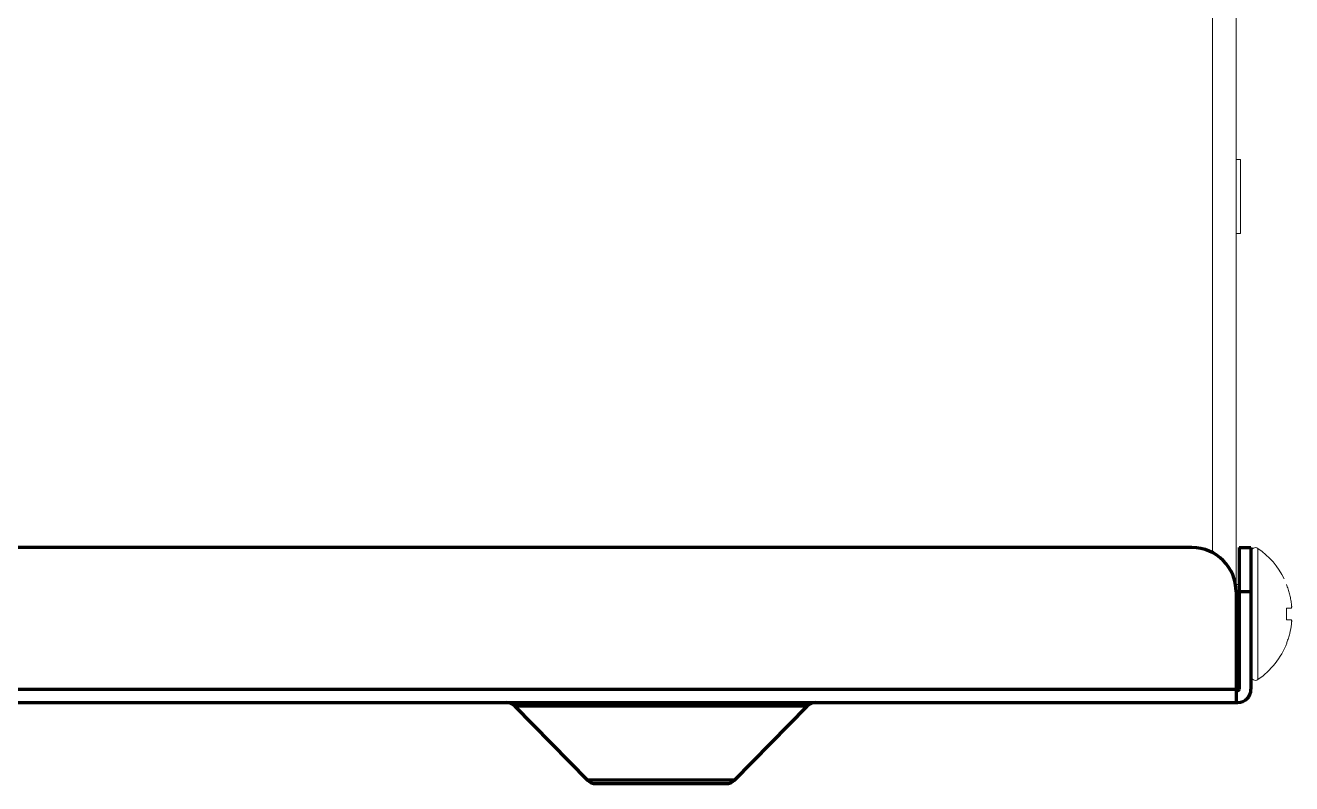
# Model space of a CAD drawing. Header units: millimetres. Extents: x 61566 to 667441, y 0 to 118800.
# Drawn here: x 440385.1 to 440471, y 63807.7 to 63859.1 of the extents above; entities that cross this region are included whole.
import ezdxf

# ---------------------------------------------------------------- set-up
doc = ezdxf.new("R2010")
doc.units = ezdxf.units.MM
doc.header["$LTSCALE"] = 200
doc.layers.add('LG-환기', color=2, linetype='Continuous')
doc.layers.add('환기유니트', color=6, linetype='Continuous')

# ---------------------------------------------------------------- blocks, each defined once
blk = doc.blocks.new('상업용 프리미엄환기 800~1000CMH')
at = {"layer": 'LG-환기', "color": 0, "linetype": 'Continuous', "lineweight": 70}
for p, q in [((805.015, 1363.818), (800.08, 1358.797)), ((805.015, 1363.818), (814.985, 1363.818)), ((814.415, 1364.057), (805.585, 1364.057)), ((819.92, 1358.797), (814.985, 1363.818)), ((953.2, 1358.557), (770.9, 1358.557)), ((771, 1351.057), (771, 1358.557)), ((800.08, 1358.797), (819.92, 1358.797)), ((836.428, 1358.557), (836.428, 1358.607)), ((770, 1348.057), (770, 1357.657)), ((770.8, 1348.057), (770.8, 1357.657)), ((771, 1357.757), (770.9, 1357.757)), ((953.1, 1357.657), (771, 1357.657)), ((770, 1351.057), (770.8, 1351.057)), ((770.8, 1348.057), (770, 1348.057)), ((774, 1348.057), (950.1, 1348.057))]:
    blk.add_line(p, q, dxfattribs=at)
at = {"layer": 'LG-환기', "color": 0, "linetype": 'Continuous', "lineweight": 18}
for p, q in [((769.53, 1348.11), (769.53, 1357.004)), ((767.566, 1354.525), (767.569, 1354.49)), ((771, 1354.557), (770.8, 1354.557)), ((771, 1353.32), (770.801, 1353.32)), ((770.8, 1350.557), (771, 1350.557)), ((771, 1272.257), (771, 1351.057)), ((772.6, 1270.557), (772.6, 1348.404)), ((770.7, 1321.757), (770.7, 1326.757)), ((771, 1326.757), (770.7, 1326.757)), ((770.7, 1321.757), (771, 1321.757))]:
    blk.add_line(p, q, dxfattribs=at)
at = {"layer": 'LG-환기', "color": 0, "linetype": 'Continuous', "lineweight": 70}
for centre, radius, start, end in [((805.585, 1363.257), 0.8, 90, 135.5), ((814.415, 1363.257), 0.8, 44.5, 90), ((770.9, 1357.657), 0.9, 90, 180), ((799.51, 1359.357), 0.8, 270, 315.5), ((820.49, 1359.357), 0.8, 224.5, 270), ((770.9, 1357.657), 0.1, 90, 180), ((774, 1351.057), 3, 180, 270)]:
    blk.add_arc(centre, radius, start, end, dxfattribs=at)
at = {"layer": 'LG-환기', "color": 0, "linetype": 'Continuous', "lineweight": 18}
for centre, radius, start, end in [((772.596, 1352.559), 5.4, 124.60128, 158.60405), ((769.7, 1356.757), 0.3, 0, 124.60128), ((772.596, 1352.555), 5.4, 206.08673, 235.39872), ((769.7, 1348.357), 0.3, 235.39872, 0)]:
    blk.add_arc(centre, radius, start, end, dxfattribs=at)
for points, knots in [([(767.569, 1354.49), (767.531, 1354.391), (767.496, 1354.291), (767.447, 1354.139), (767.432, 1354.088), (767.403, 1353.985), (767.389, 1353.934), (767.324, 1353.676), (767.284, 1353.467), (767.256, 1353.257)], [0, 0, 0, 0, 0.25, 0.25, 0.375, 0.375, 0.5, 0.5, 1, 1, 1, 1]), ([(767.256, 1353.257), (767.254, 1353.238), (767.251, 1353.218), (767.248, 1353.19), (767.248, 1353.18), (767.246, 1353.161), (767.245, 1353.152), (767.243, 1353.125), (767.242, 1353.107), (767.241, 1353.083), (767.241, 1353.075), (767.24, 1353.06), (767.24, 1353.052), (767.24, 1353.031), (767.24, 1353.019), (767.242, 1353.002), (767.242, 1352.997), (767.243, 1352.988), (767.244, 1352.98), (767.246, 1352.973), (767.247, 1352.967), (767.248, 1352.965), (767.251, 1352.959), (767.254, 1352.957), (767.256, 1352.957)], [0, 0, 0, 0, 0.125, 0.125, 0.1875, 0.1875, 0.25, 0.25, 0.375, 0.375, 0.4375, 0.4375, 0.5, 0.5, 0.625, 0.625, 0.6875, 0.6875, 0.75, 0.8125, 0.8125, 0.875, 0.875, 1, 1, 1, 1]), ([(771, 1350.59), (770.998, 1350.595), (770.997, 1350.601), (770.993, 1350.613), (770.992, 1350.619), (770.989, 1350.632), (770.988, 1350.639), (770.98, 1350.677), (770.969, 1350.751), (770.958, 1350.851), (770.952, 1350.923), (770.95, 1350.938), (770.948, 1350.968), (770.943, 1351.015), (770.939, 1351.064), (770.931, 1351.167), (770.925, 1351.241), (770.918, 1351.34), (770.917, 1351.36), (770.914, 1351.401), (770.912, 1351.422), (770.908, 1351.485), (770.905, 1351.528), (770.896, 1351.659), (770.891, 1351.75), (770.882, 1351.891), (770.88, 1351.939), (770.875, 1352.012), (770.874, 1352.036), (770.871, 1352.085), (770.87, 1352.11), (770.863, 1352.233), (770.858, 1352.332), (770.85, 1352.483), (770.847, 1352.533), (770.843, 1352.609), (770.842, 1352.634), (770.839, 1352.685), (770.837, 1352.71), (770.83, 1352.836), (770.818, 1353.034), (770.806, 1353.226), (770.801, 1353.32)], [0, 0, 0, 0, 0.024764, 0.024764, 0.045965, 0.045965, 0.067165, 0.067165, 0.151968, 0.236772, 0.236772, 0.257972, 0.257972, 0.279173, 0.321575, 0.321575, 0.406378, 0.406378, 0.427579, 0.427579, 0.44878, 0.44878, 0.491181, 0.491181, 0.575984, 0.575984, 0.618386, 0.618386, 0.639587, 0.639587, 0.660787, 0.660787, 0.745591, 0.745591, 0.787992, 0.787992, 0.809193, 0.809193, 0.830394, 0.830394, 0.915197, 1, 1, 1, 1]), ([(767.256, 1352.957), (767.285, 1352.957), (767.328, 1352.957), (767.413, 1352.957), (767.445, 1352.957), (767.497, 1352.957), (767.516, 1352.957), (767.554, 1352.957), (767.574, 1352.957), (767.595, 1352.957)], [0, 0, 0, 0, 0.5, 0.5, 0.75, 0.75, 0.875, 0.875, 1, 1, 1, 1]), ([(767.256, 1352.157), (767.254, 1352.157), (767.251, 1352.155), (767.248, 1352.15), (767.248, 1352.147), (767.246, 1352.142), (767.245, 1352.138), (767.243, 1352.127), (767.242, 1352.118), (767.241, 1352.102), (767.241, 1352.096), (767.24, 1352.083), (767.24, 1352.077), (767.24, 1352.056), (767.24, 1352.041), (767.242, 1352.016), (767.242, 1352.007), (767.243, 1351.99), (767.244, 1351.972), (767.246, 1351.954), (767.247, 1351.935), (767.248, 1351.926), (767.251, 1351.897), (767.254, 1351.877), (767.256, 1351.857)], [0, 0, 0, 0, 0.125, 0.125, 0.1875, 0.1875, 0.25, 0.25, 0.375, 0.375, 0.4375, 0.4375, 0.5, 0.5, 0.625, 0.625, 0.6875, 0.6875, 0.75, 0.8125, 0.8125, 0.875, 0.875, 1, 1, 1, 1]), ([(767.595, 1352.157), (767.513, 1352.157), (767.443, 1352.157), (767.372, 1352.157), (767.358, 1352.157), (767.333, 1352.157), (767.321, 1352.157), (767.289, 1352.157), (767.271, 1352.157), (767.256, 1352.157)], [0, 0, 0, 0, 0.5, 0.5, 0.625, 0.625, 0.75, 0.75, 1, 1, 1, 1]), ([(767.256, 1351.857), (767.271, 1351.747), (767.289, 1351.636), (767.321, 1351.471), (767.332, 1351.416), (767.357, 1351.306), (767.371, 1351.252), (767.399, 1351.142), (767.414, 1351.088), (767.446, 1350.98), (767.496, 1350.819), (767.554, 1350.661), (767.595, 1350.557)], [0, 0, 0, 0, 0.25, 0.25, 0.375, 0.375, 0.5, 0.5, 0.625, 0.625, 0.75, 1, 1, 1, 1])]:
    blk.add_open_spline(points, degree=3, knots=knots, dxfattribs=at)
for points, degree in [([(770.801, 1353.32), (771, 1353.189)], 1), ([(767.595, 1352.957), (767.575, 1352.689), (767.575, 1352.422), (767.595, 1352.157)], 3), ([(767.595, 1350.557), (767.575, 1350.556), (767.575, 1350.556), (767.595, 1350.557)], 3)]:
    blk.add_open_spline(points, degree=degree, dxfattribs=at)

msp = doc.modelspace()

# ---------------------------------------------------------------- block references
at = {"layer": '환기유니트', "rotation": 180}
msp.add_blockref('상업용 프리미엄환기 800~1000CMH', (441238.24, 65171.769), dxfattribs=at)

doc.saveas('drawing.dxf')
